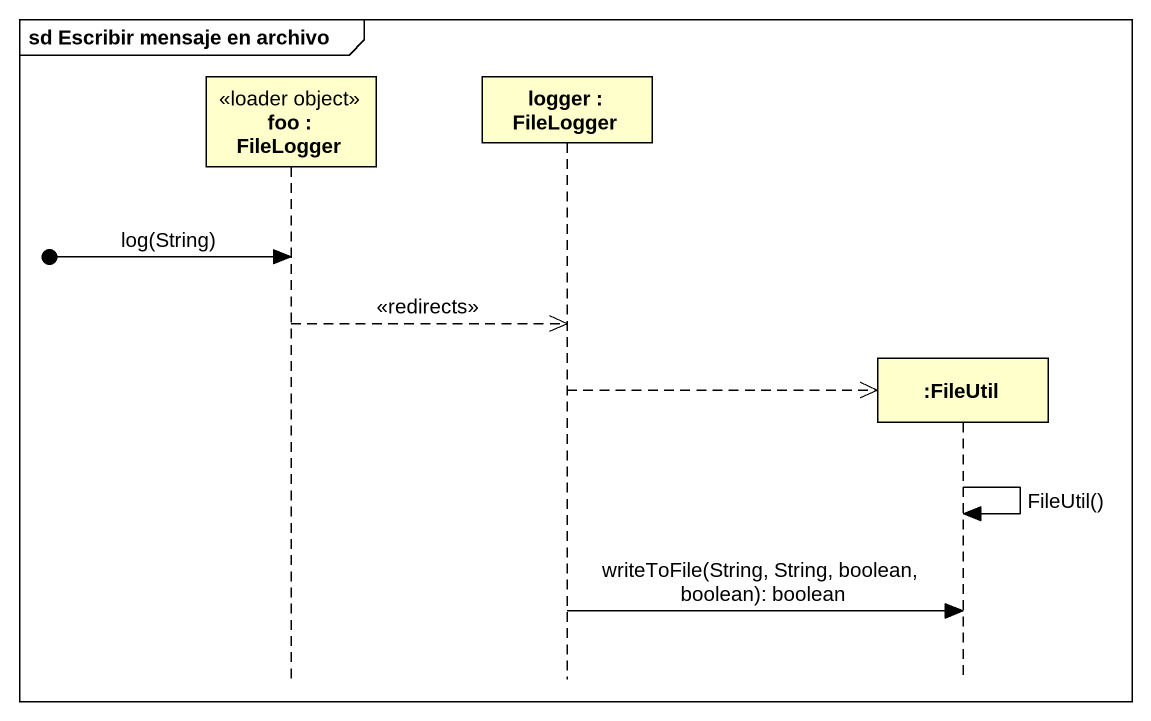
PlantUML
@startuml
mainframe sd Escribir mensaje en archivo
hide footbox
participant "foo : FileLogger" as foo <<loader object>>
participant "logger : FileLogger" as logger
participant ":FileUtil" as FileUtil

[o-> foo : log(String)
foo -->> logger : <<redirects>>
logger -->> FileUtil **
FileUtil -> FileUtil : FileUtil()
logger -> FileUtil : writeToFile(String, String, boolean, boolean): boolean
@enduml
